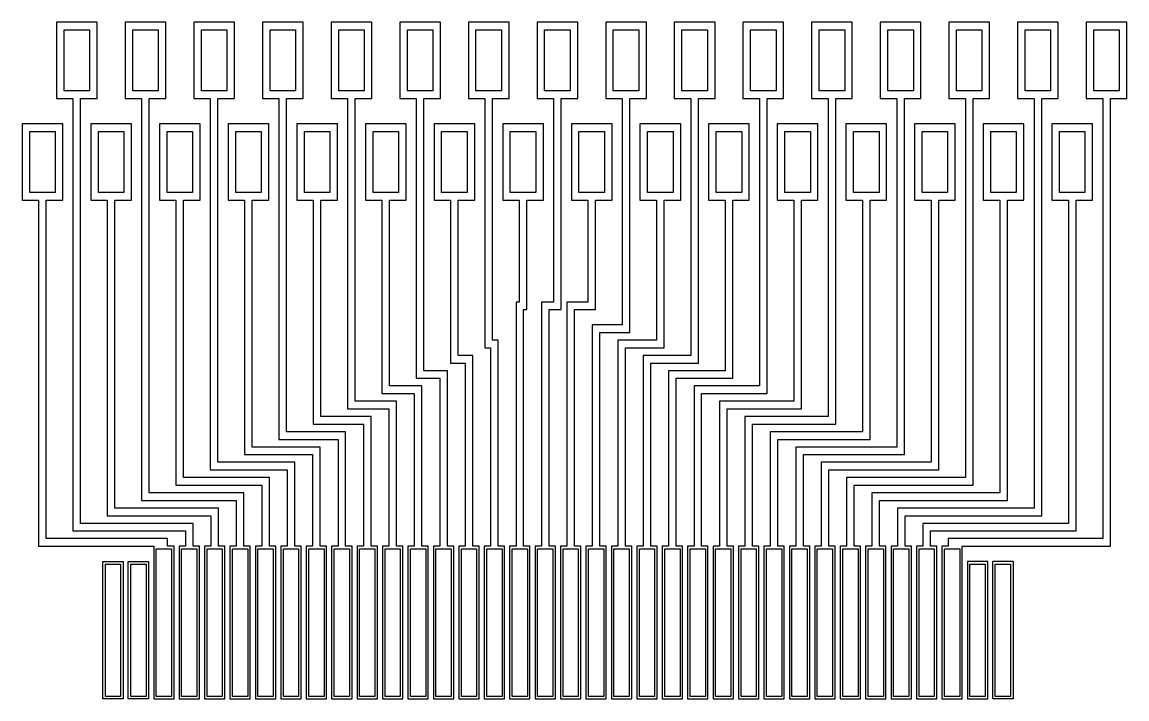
# Model space of a CAD drawing. Header units: inches. Extents: x 22 to 209, y 18 to 88.
# Drawn here: x 187.29 to 209.02, y 66.83 to 80.13 of the extents above; entities that cross this region are included whole.
import ezdxf

# ---------------------------------------------------------------- set-up
doc = ezdxf.new("R2010")
doc.units = ezdxf.units.IN
doc.header["$MEASUREMENT"] = 0
doc.layers.add('Foil', color=5, linetype='Continuous')
doc.layers.add('Hole', color=1, linetype='Continuous')

msp = doc.modelspace()

# ---------------------------------------------------------------- linework, layer by layer
at = {"layer": 'Foil'}
for points in [[(188.294, 70.131), (190.506, 70.131), (190.506, 69.831), (190.381, 69.831), (190.381, 66.831), (190.781, 66.831), (190.781, 69.831), (190.656, 69.831), (190.656, 70.281), (188.444, 70.281), (188.444, 74.631), (188.444, 78.631), (188.769, 78.631), (188.769, 80.131), (187.969, 80.131), (187.969, 78.631), (188.294, 78.631), (188.294, 74.631)], [(189.644, 70.731), (191.506, 70.731), (191.506, 69.831), (191.381, 69.831), (191.381, 66.831), (191.781, 66.831), (191.781, 69.831), (191.656, 69.831), (191.656, 70.881), (189.794, 70.881), (189.794, 74.631), (189.794, 78.631), (190.119, 78.631), (190.119, 80.131), (189.319, 80.131), (189.319, 78.631), (189.644, 78.631), (189.644, 74.631)], [(190.994, 71.331), (192.506, 71.331), (192.506, 69.831), (192.381, 69.831), (192.381, 66.831), (192.781, 66.831), (192.781, 69.831), (192.656, 69.831), (192.656, 71.481), (191.144, 71.481), (191.144, 74.631), (191.144, 78.631), (191.469, 78.631), (191.469, 80.131), (190.669, 80.131), (190.669, 78.631), (190.994, 78.631), (190.994, 74.631)], [(192.344, 71.931), (193.506, 71.931), (193.506, 69.831), (193.381, 69.831), (193.381, 66.831), (193.781, 66.831), (193.781, 69.831), (193.656, 69.831), (193.656, 72.081), (192.494, 72.081), (192.494, 74.631), (192.494, 78.631), (192.819, 78.631), (192.819, 80.131), (192.019, 80.131), (192.019, 78.631), (192.344, 78.631), (192.344, 74.631)], [(193.844, 74.631), (193.844, 78.631), (194.169, 78.631), (194.169, 80.131), (193.369, 80.131), (193.369, 78.631), (193.694, 78.631), (193.694, 74.631), (193.694, 72.531), (194.506, 72.531), (194.506, 69.831), (194.381, 69.831), (194.381, 66.831), (194.781, 66.831), (194.781, 69.831), (194.656, 69.831), (194.656, 72.681), (193.844, 72.681)], [(195.194, 74.631), (195.194, 78.631), (195.519, 78.631), (195.519, 80.131), (194.719, 80.131), (194.719, 78.631), (195.044, 78.631), (195.044, 74.631), (195.044, 73.131), (195.506, 73.131), (195.506, 69.831), (195.381, 69.831), (195.381, 66.831), (195.781, 66.831), (195.781, 69.831), (195.656, 69.831), (195.656, 73.281), (195.194, 73.281)], [(196.394, 73.731), (196.506, 73.731), (196.506, 69.831), (196.381, 69.831), (196.381, 66.831), (196.781, 66.831), (196.781, 69.831), (196.656, 69.831), (196.656, 73.881), (196.544, 73.881), (196.544, 74.631), (196.544, 78.631), (196.869, 78.631), (196.869, 80.131), (196.069, 80.131), (196.069, 78.631), (196.394, 78.631), (196.394, 74.631)], [(197.894, 74.631), (197.894, 78.631), (198.219, 78.631), (198.219, 80.131), (197.419, 80.131), (197.419, 78.631), (197.744, 78.631), (197.744, 74.631), (197.506, 74.631), (197.506, 69.831), (197.381, 69.831), (197.381, 66.831), (197.781, 66.831), (197.781, 69.831), (197.656, 69.831), (197.656, 74.481), (197.894, 74.481)], [(199.244, 74.631), (199.244, 78.631), (199.569, 78.631), (199.569, 80.131), (198.769, 80.131), (198.769, 78.631), (199.094, 78.631), (199.094, 74.631), (199.094, 74.181), (198.506, 74.181), (198.506, 69.831), (198.381, 69.831), (198.381, 66.831), (198.781, 66.831), (198.781, 69.831), (198.656, 69.831), (198.656, 74.031), (199.244, 74.031)], [(200.594, 74.631), (200.594, 78.631), (200.919, 78.631), (200.919, 80.131), (200.119, 80.131), (200.119, 78.631), (200.444, 78.631), (200.444, 74.631), (200.444, 73.581), (199.506, 73.581), (199.506, 69.831), (199.381, 69.831), (199.381, 66.831), (199.781, 66.831), (199.781, 69.831), (199.656, 69.831), (199.656, 73.431), (200.594, 73.431)], [(201.944, 74.631), (201.944, 78.631), (202.269, 78.631), (202.269, 80.131), (201.469, 80.131), (201.469, 78.631), (201.794, 78.631), (201.794, 74.631), (201.794, 72.981), (200.506, 72.981), (200.506, 69.831), (200.381, 69.831), (200.381, 66.831), (200.781, 66.831), (200.781, 69.831), (200.656, 69.831), (200.656, 72.831), (201.944, 72.831)], [(203.294, 74.631), (203.294, 78.631), (203.619, 78.631), (203.619, 80.131), (202.819, 80.131), (202.819, 78.631), (203.144, 78.631), (203.144, 74.631), (203.144, 72.381), (201.506, 72.381), (201.506, 69.831), (201.381, 69.831), (201.381, 66.831), (201.781, 66.831), (201.781, 69.831), (201.656, 69.831), (201.656, 72.231), (203.294, 72.231)], [(204.644, 74.631), (204.644, 78.631), (204.969, 78.631), (204.969, 80.131), (204.169, 80.131), (204.169, 78.631), (204.494, 78.631), (204.494, 74.631), (204.494, 71.781), (202.506, 71.781), (202.506, 69.831), (202.381, 69.831), (202.381, 66.831), (202.781, 66.831), (202.781, 69.831), (202.656, 69.831), (202.656, 71.631), (204.644, 71.631)], [(205.994, 74.631), (205.994, 78.631), (206.319, 78.631), (206.319, 80.131), (205.519, 80.131), (205.519, 78.631), (205.844, 78.631), (205.844, 74.631), (205.844, 71.181), (203.506, 71.181), (203.506, 69.831), (203.381, 69.831), (203.381, 66.831), (203.781, 66.831), (203.781, 69.831), (203.656, 69.831), (203.656, 71.031), (205.994, 71.031)], [(207.344, 74.631), (207.344, 78.631), (207.669, 78.631), (207.669, 80.131), (206.869, 80.131), (206.869, 78.631), (207.194, 78.631), (207.194, 74.631), (207.194, 70.581), (204.506, 70.581), (204.506, 69.831), (204.381, 69.831), (204.381, 66.831), (204.781, 66.831), (204.781, 69.831), (204.656, 69.831), (204.656, 70.431), (207.344, 70.431)], [(208.694, 74.631), (208.694, 78.631), (209.019, 78.631), (209.019, 80.131), (208.219, 80.131), (208.219, 78.631), (208.544, 78.631), (208.544, 74.631), (208.544, 69.981), (205.506, 69.981), (205.506, 69.831), (205.381, 69.831), (205.381, 66.831), (205.781, 66.831), (205.781, 69.831), (208.694, 69.831)], [(187.769, 74.631), (187.769, 76.631), (188.094, 76.631), (188.094, 78.131), (187.294, 78.131), (187.294, 76.631), (187.619, 76.631), (187.619, 74.631), (187.619, 69.831), (189.881, 69.831), (189.881, 66.831), (190.281, 66.831), (190.281, 69.831), (190.156, 69.831), (190.156, 69.981), (187.769, 69.981)], [(188.969, 70.431), (191.006, 70.431), (191.006, 69.831), (190.881, 69.831), (190.881, 66.831), (191.281, 66.831), (191.281, 69.831), (191.156, 69.831), (191.156, 70.581), (189.119, 70.581), (189.119, 74.631), (189.119, 76.631), (189.444, 76.631), (189.444, 78.131), (188.644, 78.131), (188.644, 76.631), (188.969, 76.631), (188.969, 74.631)], [(190.319, 71.031), (192.006, 71.031), (192.006, 69.831), (191.881, 69.831), (191.881, 66.831), (192.281, 66.831), (192.281, 69.831), (192.156, 69.831), (192.156, 71.181), (190.469, 71.181), (190.469, 74.631), (190.469, 76.631), (190.794, 76.631), (190.794, 78.131), (189.994, 78.131), (189.994, 76.631), (190.319, 76.631), (190.319, 74.631)], [(191.669, 71.631), (193.006, 71.631), (193.006, 69.831), (192.881, 69.831), (192.881, 66.831), (193.281, 66.831), (193.281, 69.831), (193.156, 69.831), (193.156, 71.781), (191.819, 71.781), (191.819, 74.631), (191.819, 76.631), (192.144, 76.631), (192.144, 78.131), (191.344, 78.131), (191.344, 76.631), (191.669, 76.631), (191.669, 74.631)], [(193.019, 72.231), (194.006, 72.231), (194.006, 69.831), (193.881, 69.831), (193.881, 66.831), (194.281, 66.831), (194.281, 69.831), (194.156, 69.831), (194.156, 72.381), (193.169, 72.381), (193.169, 74.631), (193.169, 76.631), (193.494, 76.631), (193.494, 78.131), (192.694, 78.131), (192.694, 76.631), (193.019, 76.631), (193.019, 74.631)], [(194.369, 72.831), (195.006, 72.831), (195.006, 69.831), (194.881, 69.831), (194.881, 66.831), (195.281, 66.831), (195.281, 69.831), (195.156, 69.831), (195.156, 72.981), (194.519, 72.981), (194.519, 74.631), (194.519, 76.631), (194.844, 76.631), (194.844, 78.131), (194.044, 78.131), (194.044, 76.631), (194.369, 76.631), (194.369, 74.631)], [(195.719, 73.431), (196.006, 73.431), (196.006, 69.831), (195.881, 69.831), (195.881, 66.831), (196.281, 66.831), (196.281, 69.831), (196.156, 69.831), (196.156, 73.581), (195.869, 73.581), (195.869, 74.631), (195.869, 76.631), (196.194, 76.631), (196.194, 78.131), (195.394, 78.131), (195.394, 76.631), (195.719, 76.631), (195.719, 74.631)], [(197.006, 74.631), (197.006, 74.031), (197.006, 69.831), (196.881, 69.831), (196.881, 66.831), (197.281, 66.831), (197.281, 69.831), (197.156, 69.831), (197.156, 74.181), (197.156, 74.481), (197.219, 74.481), (197.219, 74.631), (197.219, 76.631), (197.544, 76.631), (197.544, 78.131), (196.744, 78.131), (196.744, 76.631), (197.069, 76.631), (197.069, 74.631)], [(198.569, 74.631), (198.569, 76.631), (198.894, 76.631), (198.894, 78.131), (198.094, 78.131), (198.094, 76.631), (198.419, 76.631), (198.419, 74.631), (198.006, 74.631), (198.006, 69.831), (197.881, 69.831), (197.881, 66.831), (198.281, 66.831), (198.281, 69.831), (198.156, 69.831), (198.156, 74.481), (198.569, 74.481)], [(199.919, 74.631), (199.919, 76.631), (200.244, 76.631), (200.244, 78.131), (199.444, 78.131), (199.444, 76.631), (199.769, 76.631), (199.769, 74.631), (199.769, 73.881), (199.006, 73.881), (199.006, 69.831), (198.881, 69.831), (198.881, 66.831), (199.281, 66.831), (199.281, 69.831), (199.156, 69.831), (199.156, 73.731), (199.919, 73.731)], [(201.269, 74.631), (201.269, 76.631), (201.594, 76.631), (201.594, 78.131), (200.794, 78.131), (200.794, 76.631), (201.119, 76.631), (201.119, 74.631), (201.119, 73.281), (200.006, 73.281), (200.006, 69.831), (199.881, 69.831), (199.881, 66.831), (200.281, 66.831), (200.281, 69.831), (200.156, 69.831), (200.156, 73.131), (201.269, 73.131)], [(202.619, 74.631), (202.619, 76.631), (202.944, 76.631), (202.944, 78.131), (202.144, 78.131), (202.144, 76.631), (202.469, 76.631), (202.469, 74.631), (202.469, 72.681), (201.006, 72.681), (201.006, 69.831), (200.881, 69.831), (200.881, 66.831), (201.281, 66.831), (201.281, 69.831), (201.156, 69.831), (201.156, 72.531), (202.619, 72.531)], [(203.969, 74.631), (203.969, 76.631), (204.294, 76.631), (204.294, 78.131), (203.494, 78.131), (203.494, 76.631), (203.819, 76.631), (203.819, 74.631), (203.819, 72.081), (202.006, 72.081), (202.006, 69.831), (201.881, 69.831), (201.881, 66.831), (202.281, 66.831), (202.281, 69.831), (202.156, 69.831), (202.156, 71.931), (203.969, 71.931)], [(205.319, 74.631), (205.319, 76.631), (205.644, 76.631), (205.644, 78.131), (204.844, 78.131), (204.844, 76.631), (205.169, 76.631), (205.169, 74.631), (205.169, 71.481), (203.006, 71.481), (203.006, 69.831), (202.881, 69.831), (202.881, 66.831), (203.281, 66.831), (203.281, 69.831), (203.156, 69.831), (203.156, 71.331), (205.319, 71.331)], [(206.669, 74.631), (206.669, 76.631), (206.994, 76.631), (206.994, 78.131), (206.194, 78.131), (206.194, 76.631), (206.519, 76.631), (206.519, 74.631), (206.519, 70.881), (204.006, 70.881), (204.006, 69.831), (203.881, 69.831), (203.881, 66.831), (204.281, 66.831), (204.281, 69.831), (204.156, 69.831), (204.156, 70.731), (206.669, 70.731)], [(208.019, 74.631), (208.019, 76.631), (208.344, 76.631), (208.344, 78.131), (207.544, 78.131), (207.544, 76.631), (207.869, 76.631), (207.869, 74.631), (207.869, 70.281), (205.006, 70.281), (205.006, 69.831), (204.881, 69.831), (204.881, 66.831), (205.281, 66.831), (205.281, 69.831), (205.156, 69.831), (205.156, 70.131), (208.019, 70.131)]]:
    msp.add_lwpolyline(points, close=True, dxfattribs=at)
for points in [[(189.281, 69.531), (189.281, 66.831), (188.881, 66.831), (188.881, 69.531)], [(188.881, 69.531), (189.281, 69.531)], [(189.781, 69.531), (189.781, 66.831), (189.381, 66.831), (189.381, 69.531)], [(189.381, 69.531), (189.781, 69.531)], [(205.881, 69.531), (205.881, 66.831), (206.281, 66.831), (206.281, 69.531)], [(206.281, 69.531), (205.881, 69.531)], [(206.781, 69.531), (206.781, 66.831), (206.381, 66.831), (206.381, 69.531)], [(206.781, 69.531), (206.381, 69.531)]]:
    msp.add_lwpolyline(points, dxfattribs=at)
at = {"layer": 'Hole'}
for p, q in [((189.931, 66.881), (189.931, 69.781)), ((189.931, 69.781), (190.231, 69.781)), ((190.231, 69.781), (190.231, 66.881)), ((190.431, 66.881), (190.431, 69.781)), ((190.431, 69.781), (190.731, 69.781)), ((190.731, 69.781), (190.731, 66.881)), ((190.931, 66.881), (190.931, 69.781)), ((190.931, 69.781), (191.231, 69.781)), ((191.231, 69.781), (191.231, 66.881)), ((191.431, 66.881), (191.431, 69.781)), ((191.431, 69.781), (191.731, 69.781)), ((191.731, 69.781), (191.731, 66.881)), ((191.931, 66.881), (191.931, 69.781)), ((191.931, 69.781), (192.231, 69.781)), ((192.231, 69.781), (192.231, 66.881)), ((192.431, 66.881), (192.431, 69.781)), ((192.431, 69.781), (192.731, 69.781)), ((192.731, 69.781), (192.731, 66.881)), ((192.931, 66.881), (192.931, 69.781)), ((192.931, 69.781), (193.231, 69.781)), ((193.231, 69.781), (193.231, 66.881)), ((193.431, 66.881), (193.431, 69.781)), ((193.431, 69.781), (193.731, 69.781)), ((193.731, 69.781), (193.731, 66.881)), ((193.931, 66.881), (193.931, 69.781)), ((193.931, 69.781), (194.231, 69.781)), ((194.231, 69.781), (194.231, 66.881)), ((194.431, 66.881), (194.431, 69.781)), ((194.431, 69.781), (194.731, 69.781)), ((194.731, 69.781), (194.731, 66.881)), ((194.931, 66.881), (194.931, 69.781)), ((194.931, 69.781), (195.231, 69.781)), ((195.231, 69.781), (195.231, 66.881)), ((195.431, 66.881), (195.431, 69.781)), ((195.431, 69.781), (195.731, 69.781)), ((195.731, 69.781), (195.731, 66.881)), ((195.931, 66.881), (195.931, 69.781)), ((195.931, 69.781), (196.231, 69.781)), ((196.231, 69.781), (196.231, 66.881)), ((196.431, 66.881), (196.431, 69.781)), ((196.431, 69.781), (196.731, 69.781)), ((196.731, 69.781), (196.731, 66.881)), ((196.931, 66.881), (196.931, 69.781)), ((196.931, 69.781), (197.231, 69.781)), ((197.231, 69.781), (197.231, 66.881)), ((197.431, 66.881), (197.431, 69.781)), ((197.431, 69.781), (197.731, 69.781)), ((197.731, 69.781), (197.731, 66.881)), ((197.931, 66.881), (197.931, 69.781)), ((197.931, 69.781), (198.231, 69.781)), ((198.231, 69.781), (198.231, 66.881)), ((198.431, 66.881), (198.431, 69.781)), ((198.431, 69.781), (198.731, 69.781)), ((198.731, 69.781), (198.731, 66.881)), ((198.931, 66.881), (198.931, 69.781)), ((198.931, 69.781), (199.231, 69.781)), ((199.231, 69.781), (199.231, 66.881)), ((199.431, 66.881), (199.431, 69.781)), ((199.431, 69.781), (199.731, 69.781)), ((199.731, 69.781), (199.731, 66.881)), ((199.931, 66.881), (199.931, 69.781)), ((199.931, 69.781), (200.231, 69.781)), ((200.231, 69.781), (200.231, 66.881)), ((200.431, 66.881), (200.431, 69.781)), ((200.431, 69.781), (200.731, 69.781)), ((200.731, 69.781), (200.731, 66.881)), ((200.931, 66.881), (200.931, 69.781)), ((200.931, 69.781), (201.231, 69.781)), ((201.231, 69.781), (201.231, 66.881)), ((201.431, 66.881), (201.431, 69.781)), ((201.431, 69.781), (201.731, 69.781)), ((201.731, 69.781), (201.731, 66.881)), ((201.931, 66.881), (201.931, 69.781)), ((201.931, 69.781), (202.231, 69.781)), ((202.231, 69.781), (202.231, 66.881)), ((202.431, 66.881), (202.431, 69.781)), ((202.431, 69.781), (202.731, 69.781)), ((202.731, 69.781), (202.731, 66.881)), ((202.931, 66.881), (202.931, 69.781)), ((202.931, 69.781), (203.231, 69.781)), ((203.231, 69.781), (203.231, 66.881)), ((203.431, 66.881), (203.431, 69.781)), ((203.431, 69.781), (203.731, 69.781)), ((203.731, 69.781), (203.731, 66.881)), ((203.931, 66.881), (203.931, 69.781)), ((203.931, 69.781), (204.231, 69.781)), ((204.231, 69.781), (204.231, 66.881)), ((204.431, 66.881), (204.431, 69.781)), ((204.431, 69.781), (204.731, 69.781)), ((204.731, 69.781), (204.731, 66.881)), ((204.931, 66.881), (204.931, 69.781)), ((204.931, 69.781), (205.231, 69.781)), ((205.231, 69.781), (205.231, 66.881)), ((205.431, 66.881), (205.431, 69.781)), ((205.431, 69.781), (205.731, 69.781)), ((205.731, 69.781), (205.731, 66.881)), ((188.931, 66.881), (188.931, 69.481)), ((188.931, 69.481), (189.231, 69.481)), ((189.231, 69.481), (189.231, 66.881)), ((189.431, 66.881), (189.431, 69.481)), ((189.431, 69.481), (189.731, 69.481)), ((189.731, 69.481), (189.731, 66.881)), ((205.931, 66.881), (205.931, 69.481)), ((205.931, 69.481), (206.231, 69.481)), ((206.231, 69.481), (206.231, 66.881)), ((206.431, 66.881), (206.431, 69.481)), ((206.431, 69.481), (206.731, 69.481)), ((206.731, 69.481), (206.731, 66.881)), ((189.231, 66.881), (188.931, 66.881)), ((189.731, 66.881), (189.431, 66.881)), ((190.231, 66.881), (189.931, 66.881)), ((190.731, 66.881), (190.431, 66.881)), ((191.231, 66.881), (190.931, 66.881)), ((191.731, 66.881), (191.431, 66.881)), ((192.231, 66.881), (191.931, 66.881)), ((192.731, 66.881), (192.431, 66.881)), ((193.231, 66.881), (192.931, 66.881)), ((193.731, 66.881), (193.431, 66.881)), ((194.231, 66.881), (193.931, 66.881)), ((194.731, 66.881), (194.431, 66.881)), ((195.231, 66.881), (194.931, 66.881)), ((195.731, 66.881), (195.431, 66.881)), ((196.231, 66.881), (195.931, 66.881)), ((196.731, 66.881), (196.431, 66.881)), ((197.231, 66.881), (196.931, 66.881)), ((197.731, 66.881), (197.431, 66.881)), ((198.231, 66.881), (197.931, 66.881)), ((198.731, 66.881), (198.431, 66.881)), ((199.231, 66.881), (198.931, 66.881)), ((199.731, 66.881), (199.431, 66.881)), ((200.231, 66.881), (199.931, 66.881)), ((200.731, 66.881), (200.431, 66.881)), ((201.231, 66.881), (200.931, 66.881)), ((201.731, 66.881), (201.431, 66.881)), ((202.231, 66.881), (201.931, 66.881)), ((202.731, 66.881), (202.431, 66.881)), ((203.231, 66.881), (202.931, 66.881)), ((203.731, 66.881), (203.431, 66.881)), ((204.231, 66.881), (203.931, 66.881)), ((204.731, 66.881), (204.431, 66.881)), ((205.231, 66.881), (204.931, 66.881)), ((205.731, 66.881), (205.431, 66.881)), ((206.231, 66.881), (205.931, 66.881)), ((206.731, 66.881), (206.431, 66.881))]:
    msp.add_line(p, q, dxfattribs=at)
for points in [[(188.119, 79.981), (188.619, 79.981), (188.619, 78.781)], [(188.619, 78.781), (188.119, 78.781), (188.119, 79.981)], [(189.469, 79.981), (189.969, 79.981), (189.969, 78.781)], [(189.969, 78.781), (189.469, 78.781), (189.469, 79.981)], [(190.819, 79.981), (191.319, 79.981), (191.319, 78.781)], [(191.319, 78.781), (190.819, 78.781), (190.819, 79.981)], [(192.169, 79.981), (192.669, 79.981), (192.669, 78.781)], [(192.669, 78.781), (192.169, 78.781), (192.169, 79.981)], [(193.519, 79.981), (194.019, 79.981), (194.019, 78.781)], [(194.019, 78.781), (193.519, 78.781), (193.519, 79.981)], [(194.869, 79.981), (195.369, 79.981), (195.369, 78.781)], [(195.369, 78.781), (194.869, 78.781), (194.869, 79.981)], [(196.219, 79.981), (196.719, 79.981), (196.719, 78.781)], [(196.719, 78.781), (196.219, 78.781), (196.219, 79.981)], [(197.569, 79.981), (198.069, 79.981), (198.069, 78.781)], [(198.069, 78.781), (197.569, 78.781), (197.569, 79.981)], [(198.919, 79.981), (199.419, 79.981), (199.419, 78.781)], [(199.419, 78.781), (198.919, 78.781), (198.919, 79.981)], [(200.269, 79.981), (200.769, 79.981), (200.769, 78.781)], [(200.769, 78.781), (200.269, 78.781), (200.269, 79.981)], [(201.619, 79.981), (202.119, 79.981), (202.119, 78.781)], [(202.119, 78.781), (201.619, 78.781), (201.619, 79.981)], [(202.969, 79.981), (203.469, 79.981), (203.469, 78.781)], [(203.469, 78.781), (202.969, 78.781), (202.969, 79.981)], [(204.319, 79.981), (204.819, 79.981), (204.819, 78.781)], [(204.819, 78.781), (204.319, 78.781), (204.319, 79.981)], [(205.669, 79.981), (206.169, 79.981), (206.169, 78.781)], [(206.169, 78.781), (205.669, 78.781), (205.669, 79.981)], [(207.019, 79.981), (207.519, 79.981), (207.519, 78.781)], [(207.519, 78.781), (207.019, 78.781), (207.019, 79.981)], [(208.369, 79.981), (208.869, 79.981), (208.869, 78.781)], [(208.869, 78.781), (208.369, 78.781), (208.369, 79.981)], [(187.444, 77.981), (187.944, 77.981), (187.944, 76.781)], [(187.944, 76.781), (187.444, 76.781), (187.444, 77.981)], [(188.794, 77.981), (189.294, 77.981), (189.294, 76.781)], [(189.294, 76.781), (188.794, 76.781), (188.794, 77.981)], [(190.144, 77.981), (190.644, 77.981), (190.644, 76.781)], [(190.644, 76.781), (190.144, 76.781), (190.144, 77.981)], [(191.494, 77.981), (191.994, 77.981), (191.994, 76.781)], [(191.994, 76.781), (191.494, 76.781), (191.494, 77.981)], [(192.844, 77.981), (193.344, 77.981), (193.344, 76.781)], [(193.344, 76.781), (192.844, 76.781), (192.844, 77.981)], [(194.194, 77.981), (194.694, 77.981), (194.694, 76.781)], [(194.694, 76.781), (194.194, 76.781), (194.194, 77.981)], [(195.544, 77.981), (196.044, 77.981), (196.044, 76.781)], [(196.044, 76.781), (195.544, 76.781), (195.544, 77.981)], [(196.894, 77.981), (197.394, 77.981), (197.394, 76.781)], [(197.394, 76.781), (196.894, 76.781), (196.894, 77.981)], [(198.244, 77.981), (198.744, 77.981), (198.744, 76.781)], [(198.744, 76.781), (198.244, 76.781), (198.244, 77.981)], [(199.594, 77.981), (200.094, 77.981), (200.094, 76.781)], [(200.094, 76.781), (199.594, 76.781), (199.594, 77.981)], [(200.944, 77.981), (201.444, 77.981), (201.444, 76.781)], [(201.444, 76.781), (200.944, 76.781), (200.944, 77.981)], [(202.294, 77.981), (202.794, 77.981), (202.794, 76.781)], [(202.794, 76.781), (202.294, 76.781), (202.294, 77.981)], [(203.644, 77.981), (204.144, 77.981), (204.144, 76.781)], [(204.144, 76.781), (203.644, 76.781), (203.644, 77.981)], [(204.994, 77.981), (205.494, 77.981), (205.494, 76.781)], [(205.494, 76.781), (204.994, 76.781), (204.994, 77.981)], [(206.344, 77.981), (206.844, 77.981), (206.844, 76.781)], [(206.844, 76.781), (206.344, 76.781), (206.344, 77.981)], [(207.694, 77.981), (208.194, 77.981), (208.194, 76.781)], [(208.194, 76.781), (207.694, 76.781), (207.694, 77.981)]]:
    msp.add_lwpolyline(points, dxfattribs=at)

doc.saveas('drawing.dxf')
